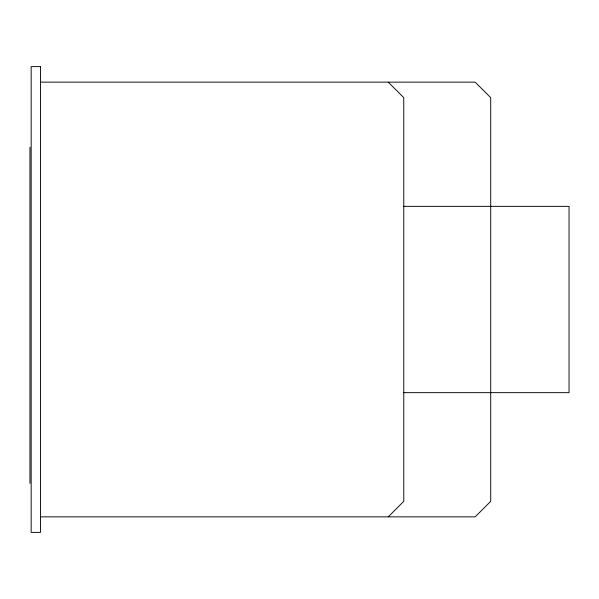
<?xml version="1.0" encoding="UTF-8"?>
<svg xmlns="http://www.w3.org/2000/svg" width="599" height="599" viewBox="0 0 599 599"><rect width="100%" height="100%" fill="white"/><g stroke="black" fill="none" stroke-linecap="round" stroke-linejoin="round"><path stroke-width="0.9" d="M388.242 516.855L403.771 501.333L403.771 97.667L388.242 82.145M40.477 82.145L475.187 82.145L490.708 97.667L490.708 501.333L475.187 516.855L40.477 516.855M403.733 206.348L569.05 206.348L569.05 392.652L403.733 392.652M29.95 147.219L29.95 483.408M40.477 66.616L31.163 66.616L31.163 532.384L40.477 532.384L40.477 66.616"/></g></svg>
